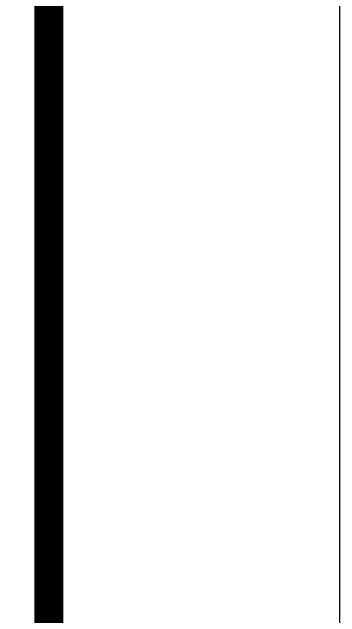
# Model space of a CAD drawing. Header units: inches. Extents: x 18712 to 314639, y 0 to 420500.
# Drawn here: x 136486 to 137612, y 262423 to 264503 of the extents above; entities that cross this region are included whole.
import ezdxf

# ---------------------------------------------------------------- set-up
doc = ezdxf.new("R2010")
doc.units = ezdxf.units.IN
doc.header["$LTSCALE"] = 1000
doc.header["$MEASUREMENT"] = 0
doc.layers.add('TK', color=7, linetype='Continuous', true_color=0xffffff)
doc.layers.add('ZG-图框层', color=4, linetype='Continuous', true_color=0x00ffff)

msp = doc.modelspace()

# ---------------------------------------------------------------- linework, layer by layer
at = {"layer": 'TK', "lineweight": -3}
msp.add_lwpolyline([(18712.2, 336400), (18712.2, 252300), (137612.2, 252300), (137612.2, 336400)], close=True, dxfattribs=at)
at = {"layer": 'TK', "lineweight": -3, "const_width": 100}
msp.add_lwpolyline([(21212.2, 335400), (21212.2, 253300), (136612.2, 253300), (136612.2, 335400)], close=True, dxfattribs=at)
at = {"layer": 'TK', "lineweight": -3}
msp.add_lwpolyline([(131140.8, 253345.7), (136612.2, 253345.7), (136612.2, 335400)], dxfattribs=at)
at = {"layer": 'ZG-图框层', "lineweight": -3}
msp.add_lwpolyline([(18712.2, 252300), (137612.2, 252300), (137612.2, 336400), (18712.2, 336400)], close=True, dxfattribs=at)
at = {"layer": 'ZG-图框层', "lineweight": -3, "const_width": 100}
msp.add_lwpolyline([(21212.2, 253300), (136612.2, 253300), (136612.2, 335400), (21212.2, 335400)], close=True, dxfattribs=at)

doc.saveas('drawing.dxf')
